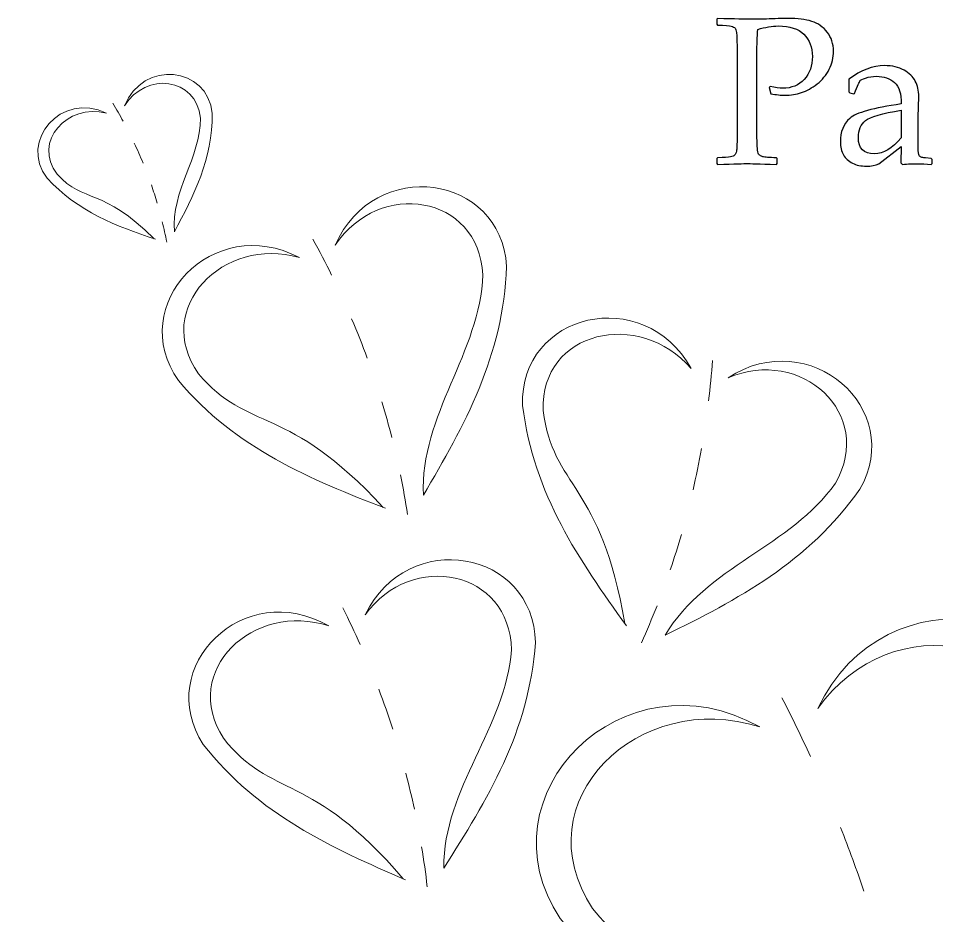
# Model space of a CAD drawing. Header units: millimetres. Extents: x -130 to 142, y -87 to 88.
# Drawn here: x -130.2 to -58.1, y 17.1 to 87.5 of the extents above; entities that cross this region are included whole.
import ezdxf

# ---------------------------------------------------------------- set-up
doc = ezdxf.new("R2010")
doc.units = ezdxf.units.MM
doc.header["$MEASUREMENT"] = 0
doc.layers.add('21', color=7, linetype='Continuous')
doc.layers.add('Ebene 1', color=7, linetype='Continuous')

msp = doc.modelspace()

# ---------------------------------------------------------------- linework, layer by layer
at = {"layer": '21', "color": 250}
for points, knots in [([(-75.2682, 87.5133), (-73.9148, 87.4693), (-73.051, 87.4473), (-72.6823, 87.4473), (-72.6823, 87.4473), (-72.1762, 87.4473), (-71.6095, 87.4611), (-70.9823, 87.4886), (-70.9823, 87.4886), (-70.3138, 87.5106), (-69.9039, 87.5216), (-69.7471, 87.5216), (-69.7471, 87.5216), (-68.9961, 87.5216), (-68.3744, 87.4418), (-67.882, 87.2878), (-67.882, 87.2878), (-67.3896, 87.131), (-66.9825, 86.8449), (-66.6606, 86.4322), (-66.6606, 86.4322), (-66.3388, 86.0196), (-66.1765, 85.5189), (-66.1765, 84.933), (-66.1765, 84.933), (-66.1765, 84.4488), (-66.2893, 83.9812), (-66.5148, 83.53), (-66.5148, 83.53), (-66.7432, 83.0789), (-67.0568, 82.6965), (-67.4584, 82.3774), (-67.4584, 82.3774), (-67.8628, 82.061), (-68.2699, 81.8355), (-68.6853, 81.6979), (-68.6853, 81.6979), (-69.0979, 81.5604), (-69.5271, 81.4916), (-69.9727, 81.4916), (-69.9727, 81.4916), (-70.3056, 81.4916), (-70.6769, 81.5301), (-71.0868, 81.6044), (-71.0868, 81.6044), (-71.0868, 81.6044), (-71.2216, 82.0968), (-71.2216, 82.0968), (-71.2216, 82.0968), (-71.2216, 82.0968), (-71.1501, 82.1766), (-71.1501, 82.1766), (-71.1501, 82.1766), (-70.7485, 82.0858), (-70.4184, 82.039), (-70.168, 82.039), (-70.168, 82.039), (-69.4638, 82.039), (-68.8971, 82.2729), (-68.4707, 82.7378), (-68.4707, 82.7378), (-68.0443, 83.2027), (-67.8298, 83.7969), (-67.8298, 84.5231), (-67.8298, 84.5231), (-67.8298, 85.2521), (-68.0526, 85.8353), (-68.4955, 86.2727), (-68.4955, 86.2727), (-68.9384, 86.7073), (-69.6096, 86.9246), (-70.5064, 86.9246), (-70.5064, 86.9246), (-70.9933, 86.9246), (-71.5325, 86.8339), (-72.1184, 86.6495), (-72.1184, 86.6495), (-72.1652, 86.2369), (-72.1899, 85.2383), (-72.1899, 83.6511), (-72.1899, 83.6511), (-72.1899, 83.6511), (-72.1899, 79.9208), (-72.1899, 79.9208), (-72.1899, 79.9208), (-72.1899, 79.9208), (-72.1817, 78.3501), (-72.1817, 78.3501), (-72.1817, 78.3501), (-72.1762, 77.7421), (-72.1597, 77.3488), (-72.1322, 77.1727), (-72.1322, 77.1727), (-72.1074, 76.9939), (-72.0689, 76.8756), (-72.0166, 76.8178), (-72.0166, 76.8178), (-71.9644, 76.7573), (-71.8681, 76.7078), (-71.7223, 76.6693), (-71.7223, 76.6693), (-71.5765, 76.628), (-71.2189, 76.5978), (-70.6494, 76.5757), (-70.6494, 76.5757), (-70.6494, 76.5757), (-70.5862, 76.529), (-70.5862, 76.529), (-70.5862, 76.529), (-70.5862, 76.529), (-70.5862, 76.1246), (-70.5862, 76.1246), (-70.5862, 76.1246), (-70.5862, 76.1246), (-70.6494, 76.0613), (-70.6494, 76.0613), (-70.6494, 76.0613), (-72.0194, 76.1026), (-72.7924, 76.1246), (-72.9629, 76.1246), (-72.9629, 76.1246), (-73.1473, 76.1246), (-73.9148, 76.1026), (-75.2682, 76.0613), (-75.2682, 76.0613), (-75.2682, 76.0613), (-75.3342, 76.1246), (-75.3342, 76.1246), (-75.3342, 76.1246), (-75.3342, 76.1246), (-75.3342, 76.529), (-75.3342, 76.529), (-75.3342, 76.529), (-75.3342, 76.529), (-75.2682, 76.5757), (-75.2682, 76.5757), (-75.2682, 76.5757), (-74.7675, 76.5978), (-74.4347, 76.6253), (-74.2696, 76.6555), (-74.2696, 76.6555), (-74.1018, 76.6885), (-73.9918, 76.7298), (-73.934, 76.7821), (-73.934, 76.7821), (-73.879, 76.8316), (-73.8322, 76.9416), (-73.7965, 77.1067), (-73.7965, 77.1067), (-73.7635, 77.2745), (-73.7414, 77.6458), (-73.7387, 78.2208), (-73.7387, 78.2208), (-73.7387, 78.2208), (-73.7304, 79.9208), (-73.7304, 79.9208), (-73.7304, 79.9208), (-73.7304, 79.9208), (-73.7304, 83.6511), (-73.7304, 83.6511), (-73.7304, 83.6511), (-73.7304, 83.6511), (-73.7442, 85.2246), (-73.7442, 85.2246), (-73.7442, 85.2246), (-73.7497, 85.8353), (-73.7662, 86.2314), (-73.791, 86.4075), (-73.791, 86.4075), (-73.813, 86.5863), (-73.8515, 86.7046), (-73.9037, 86.7623), (-73.9037, 86.7623), (-73.9533, 86.8228), (-74.0523, 86.8696), (-74.1953, 86.9081), (-74.1953, 86.9081), (-74.3411, 86.9466), (-74.6988, 86.9741), (-75.2682, 86.9962), (-75.2682, 86.9962), (-75.2682, 86.9962), (-75.3342, 87.0539), (-75.3342, 87.0539), (-75.3342, 87.0539), (-75.3342, 87.0539), (-75.3342, 87.4556), (-75.3342, 87.4556), (-75.3342, 87.4556), (-75.3342, 87.4556), (-75.2682, 87.5133), (-75.2682, 87.5133)], [0, 0, 0, 0, 0.0204082, 0.0204082, 0.0204082, 0.0204082, 0.0408163, 0.0408163, 0.0408163, 0.0408163, 0.0612245, 0.0612245, 0.0612245, 0.0612245, 0.0816327, 0.0816327, 0.0816327, 0.0816327, 0.1020408, 0.1020408, 0.1020408, 0.1020408, 0.122449, 0.122449, 0.122449, 0.122449, 0.1428571, 0.1428571, 0.1428571, 0.1428571, 0.1632653, 0.1632653, 0.1632653, 0.1632653, 0.1836735, 0.1836735, 0.1836735, 0.1836735, 0.2040816, 0.2040816, 0.2040816, 0.2040816, 0.2244898, 0.2244898, 0.2244898, 0.2244898, 0.244898, 0.244898, 0.244898, 0.244898, 0.2653061, 0.2653061, 0.2653061, 0.2653061, 0.2857143, 0.2857143, 0.2857143, 0.2857143, 0.3061224, 0.3061224, 0.3061224, 0.3061224, 0.3265306, 0.3265306, 0.3265306, 0.3265306, 0.3469388, 0.3469388, 0.3469388, 0.3469388, 0.3673469, 0.3673469, 0.3673469, 0.3673469, 0.3877551, 0.3877551, 0.3877551, 0.3877551, 0.4081633, 0.4081633, 0.4081633, 0.4081633, 0.4285714, 0.4285714, 0.4285714, 0.4285714, 0.4489796, 0.4489796, 0.4489796, 0.4489796, 0.4693878, 0.4693878, 0.4693878, 0.4693878, 0.4897959, 0.4897959, 0.4897959, 0.4897959, 0.5102041, 0.5102041, 0.5102041, 0.5102041, 0.5306122, 0.5306122, 0.5306122, 0.5306122, 0.5510204, 0.5510204, 0.5510204, 0.5510204, 0.5714286, 0.5714286, 0.5714286, 0.5714286, 0.5918367, 0.5918367, 0.5918367, 0.5918367, 0.6122449, 0.6122449, 0.6122449, 0.6122449, 0.6326531, 0.6326531, 0.6326531, 0.6326531, 0.6530612, 0.6530612, 0.6530612, 0.6530612, 0.6734694, 0.6734694, 0.6734694, 0.6734694, 0.6938776, 0.6938776, 0.6938776, 0.6938776, 0.7142857, 0.7142857, 0.7142857, 0.7142857, 0.7346939, 0.7346939, 0.7346939, 0.7346939, 0.755102, 0.755102, 0.755102, 0.755102, 0.7755102, 0.7755102, 0.7755102, 0.7755102, 0.7959184, 0.7959184, 0.7959184, 0.7959184, 0.8163265, 0.8163265, 0.8163265, 0.8163265, 0.8367347, 0.8367347, 0.8367347, 0.8367347, 0.8571429, 0.8571429, 0.8571429, 0.8571429, 0.877551, 0.877551, 0.877551, 0.877551, 0.8979592, 0.8979592, 0.8979592, 0.8979592, 0.9183673, 0.9183673, 0.9183673, 0.9183673, 0.9387755, 0.9387755, 0.9387755, 0.9387755, 0.9591837, 0.9591837, 0.9591837, 0.9591837, 1, 1, 1, 1]), ([(-64.5892, 81.5879), (-64.5892, 81.5879), (-64.9028, 81.6704), (-64.9028, 81.6704), (-64.9028, 81.6704), (-64.9028, 81.6704), (-64.9688, 81.7502), (-64.9688, 81.7502), (-64.9688, 81.7502), (-64.9688, 81.7502), (-64.9688, 82.7488), (-64.9688, 82.7488), (-64.9688, 82.7488), (-64.0115, 83.4585), (-63.0817, 83.8134), (-62.1794, 83.8134), (-62.1794, 83.8134), (-61.5605, 83.8134), (-61.0488, 83.6978), (-60.6389, 83.4668), (-60.6389, 83.4668), (-60.2318, 83.2357), (-59.9347, 82.9468), (-59.7531, 82.6002), (-59.7531, 82.6002), (-59.5715, 82.2536), (-59.478, 81.8492), (-59.478, 81.3871), (-59.478, 81.3871), (-59.478, 81.3871), (-59.5193, 79.7668), (-59.5193, 79.7668), (-59.5193, 79.7668), (-59.5193, 79.7668), (-59.5193, 77.3653), (-59.5193, 77.3653), (-59.5193, 77.3653), (-59.5193, 77.0379), (-59.4973, 76.8398), (-59.4505, 76.7683), (-59.4505, 76.7683), (-59.4065, 76.6995), (-59.3542, 76.6528), (-59.2937, 76.628), (-59.2937, 76.628), (-59.2359, 76.6033), (-59.1259, 76.584), (-58.9636, 76.5675), (-58.9636, 76.5675), (-58.9636, 76.5675), (-58.5042, 76.529), (-58.5042, 76.529), (-58.5042, 76.529), (-58.5042, 76.529), (-58.4409, 76.4547), (-58.4409, 76.4547), (-58.4409, 76.4547), (-58.4409, 76.4547), (-58.4409, 76.1329), (-58.4409, 76.1329), (-58.4409, 76.1329), (-58.4409, 76.1329), (-58.5042, 76.0668), (-58.5042, 76.0668), (-58.5042, 76.0668), (-58.8976, 76.0998), (-59.2607, 76.1163), (-59.5991, 76.1163), (-59.5991, 76.1163), (-59.9237, 76.1163), (-60.3088, 76.0998), (-60.7599, 76.0668), (-60.7599, 76.0668), (-60.7599, 76.0668), (-60.881, 76.1824), (-60.881, 76.1824), (-60.881, 76.1824), (-60.881, 76.1824), (-60.8507, 77.478), (-60.8507, 77.478), (-60.8507, 77.478), (-60.8507, 77.478), (-62.6058, 76.1081), (-62.6058, 76.1081), (-62.6058, 76.1081), (-62.9029, 75.9843), (-63.2247, 75.9238), (-63.5741, 75.9238), (-63.5741, 75.9238), (-64.0032, 75.9238), (-64.3719, 76.0008), (-64.6827, 76.1576), (-64.6827, 76.1576), (-64.9908, 76.3117), (-65.2274, 76.529), (-65.3897, 76.8096), (-65.3897, 76.8096), (-65.5548, 77.0902), (-65.6373, 77.4285), (-65.6373, 77.8247), (-65.6373, 77.8247), (-65.6373, 78.6142), (-65.3897, 79.2304), (-64.8945, 79.676), (-64.8945, 79.676), (-64.3994, 80.1189), (-63.0514, 80.4958), (-60.8507, 80.8066), (-60.8507, 80.8066), (-60.8507, 81.6016), (-61.0268, 82.1628), (-61.3816, 82.4874), (-61.3816, 82.4874), (-61.7365, 82.812), (-62.2124, 82.9743), (-62.8066, 82.9743), (-62.8066, 82.9743), (-63.1202, 82.9743), (-63.4036, 82.9303), (-63.6594, 82.8368), (-63.6594, 82.8368), (-63.9125, 82.746), (-64.061, 82.6717), (-64.0968, 82.6167), (-64.0968, 82.6167), (-64.1353, 82.559), (-64.2811, 82.2316), (-64.5314, 81.6292), (-64.5314, 81.6292), (-64.5314, 81.6292), (-64.5892, 81.5879), (-64.5892, 81.5879)], [0, 0, 0, 0, 0.0294118, 0.0294118, 0.0294118, 0.0294118, 0.0588235, 0.0588235, 0.0588235, 0.0588235, 0.0882353, 0.0882353, 0.0882353, 0.0882353, 0.1176471, 0.1176471, 0.1176471, 0.1176471, 0.1470588, 0.1470588, 0.1470588, 0.1470588, 0.1764706, 0.1764706, 0.1764706, 0.1764706, 0.2058824, 0.2058824, 0.2058824, 0.2058824, 0.2352941, 0.2352941, 0.2352941, 0.2352941, 0.2647059, 0.2647059, 0.2647059, 0.2647059, 0.2941176, 0.2941176, 0.2941176, 0.2941176, 0.3235294, 0.3235294, 0.3235294, 0.3235294, 0.3529412, 0.3529412, 0.3529412, 0.3529412, 0.3823529, 0.3823529, 0.3823529, 0.3823529, 0.4117647, 0.4117647, 0.4117647, 0.4117647, 0.4411765, 0.4411765, 0.4411765, 0.4411765, 0.4705882, 0.4705882, 0.4705882, 0.4705882, 0.5, 0.5, 0.5, 0.5, 0.5294118, 0.5294118, 0.5294118, 0.5294118, 0.5588235, 0.5588235, 0.5588235, 0.5588235, 0.5882353, 0.5882353, 0.5882353, 0.5882353, 0.6176471, 0.6176471, 0.6176471, 0.6176471, 0.6470588, 0.6470588, 0.6470588, 0.6470588, 0.6764706, 0.6764706, 0.6764706, 0.6764706, 0.7058824, 0.7058824, 0.7058824, 0.7058824, 0.7352941, 0.7352941, 0.7352941, 0.7352941, 0.7647059, 0.7647059, 0.7647059, 0.7647059, 0.7941176, 0.7941176, 0.7941176, 0.7941176, 0.8235294, 0.8235294, 0.8235294, 0.8235294, 0.8529412, 0.8529412, 0.8529412, 0.8529412, 0.8823529, 0.8823529, 0.8823529, 0.8823529, 0.9117647, 0.9117647, 0.9117647, 0.9117647, 0.9411765, 0.9411765, 0.9411765, 0.9411765, 1, 1, 1, 1]), ([(-60.8507, 80.3142), (-62.3527, 80.0639), (-63.2908, 79.7915), (-63.6621, 79.5027), (-63.6621, 79.5027), (-64.0335, 79.2111), (-64.2178, 78.7627), (-64.2178, 78.1548), (-64.2178, 78.1548), (-64.2178, 77.3185), (-63.8024, 76.8976), (-62.9689, 76.8976), (-62.9689, 76.8976), (-62.2537, 76.8976), (-61.5467, 77.313), (-60.8507, 78.1383), (-60.8507, 78.1383), (-60.8507, 78.1383), (-60.8507, 80.3142), (-60.8507, 80.3142)], [0, 0, 0, 0, 0.1666667, 0.1666667, 0.1666667, 0.1666667, 0.3333333, 0.3333333, 0.3333333, 0.3333333, 0.5, 0.5, 0.5, 0.5, 0.6666667, 0.6666667, 0.6666667, 0.6666667, 1, 1, 1, 1])]:
    msp.add_open_spline(points, degree=3, knots=knots, dxfattribs=at)
at = {"layer": '21', "color": 1, "lineweight": 9}
for points in [[(-121.8309, 80.6503), (-120.3927, 84.2905), (-115.2877, 83.7587), (-114.938, 80.0632), (-114.938, 80.0632), (-114.9179, 76.4697), (-116.3876, 73.6082), (-117.9153, 70.7721)], [(-121.8309, 80.6503), (-120.1688, 83.3696), (-116.1765, 82.899), (-115.8733, 79.6952), (-115.8733, 79.6952), (-115.8559, 76.5799), (-118.1745, 73.9861), (-117.9153, 70.7721)], [(-123.2489, 80.0943), (-126.778, 81.7868), (-130.161, 77.9268), (-127.9056, 74.9784), (-127.9056, 74.9784), (-125.4778, 72.3291), (-122.4548, 71.2292), (-119.4065, 70.1874)], [(-123.2489, 80.0943), (-126.3246, 80.8671), (-129.0706, 77.8431), (-127.1153, 75.2871), (-127.1153, 75.2871), (-125.0106, 72.9903), (-123.5342, 74.2651), (-119.5046, 70.2209)], [(-105.2829, 69.7287), (-102.1935, 76.7414), (-92.2462, 75.3142), (-91.842, 68.0576), (-91.842, 68.0576), (-92.075, 61.0258), (-95.1672, 55.5389), (-98.3709, 50.106)], [(-105.2829, 69.7287), (-101.8251, 74.9228), (-94.0502, 73.6997), (-93.6998, 67.4087), (-93.6998, 67.4087), (-93.9018, 61.3125), (-98.6345, 56.4136), (-98.3709, 50.106)], [(-108.0992, 68.7484), (-114.8754, 72.3269), (-121.7864, 65.0315), (-117.5973, 59.0924), (-117.5973, 59.0924), (-113.0483, 53.7251), (-107.2173, 51.3443), (-101.3326, 49.075)], [(-108.0992, 68.7484), (-114.0581, 70.4933), (-119.6596, 64.7853), (-116.0279, 59.6365), (-116.0279, 59.6365), (-112.0842, 54.9834), (-109.0991, 57.3655), (-101.5219, 49.1481)], [(-102.9415, 40.7163), (-99.5911, 47.6082), (-89.7044, 45.8089), (-89.5727, 38.5422), (-89.5727, 38.5422), (-90.0693, 31.524), (-93.3652, 26.157), (-96.7704, 20.8481)], [(-102.9415, 40.7163), (-99.2913, 45.7771), (-91.5677, 44.2631), (-91.4535, 37.9634), (-91.4535, 37.9634), (-91.8841, 31.8791), (-96.7973, 27.1612), (-96.7704, 20.8481)], [(-67.4101, 33.3634), (-62.1417, 44.4611), (-46.2661, 41.7235), (-45.9471, 30.0767), (-45.9471, 30.0767), (-46.6391, 18.8189), (-51.8429, 10.1664), (-57.2227, 1.6055)], [(-105.7926, 39.8423), (-112.4298, 43.6725), (-119.6096, 36.6415), (-115.6462, 30.5495), (-115.6462, 30.5495), (-111.3017, 25.0153), (-105.5642, 22.4174), (-99.7688, 19.929)], [(-105.7926, 39.8423), (-111.6818, 41.8095), (-117.4935, 36.3157), (-114.0575, 31.0343), (-114.0575, 31.0343), (-110.2911, 26.2365), (-107.2187, 28.505), (-99.9552, 20.0091)], [(-67.4102, 33.3634), (-61.6338, 41.5302), (-49.2301, 39.2179), (-48.9536, 29.121), (-48.9536, 29.121), (-49.5534, 19.3612), (-57.3595, 11.7252), (-57.2227, 1.6055)], [(-71.9676, 31.9201), (-82.6641, 37.9615), (-94.0693, 26.5839), (-87.6254, 16.8769), (-87.6254, 16.8769), (-80.5788, 8.07), (-71.3428, 3.9906), (-62.0155, 0.0876)], [(-71.9676, 31.9201), (-81.4375, 34.9861), (-90.6722, 26.0929), (-85.0858, 17.6777), (-85.0858, 17.6777), (-78.9769, 10.0426), (-74.0854, 13.7246), (-62.3155, 0.2132)]]:
    msp.add_open_spline(points, degree=3, knots=[0, 0, 0, 0, 0.3333333, 0.3333333, 0.3333333, 0.3333333, 1, 1, 1, 1], dxfattribs=at)
for points in [[(-122.7417, 80.8584), (-122.4577, 80.3867), (-122.1884, 79.9157), (-121.9333, 79.4452)], [(-121.0605, 77.7238), (-120.8156, 77.2053), (-120.5871, 76.6875), (-120.3743, 76.1702)], [(-119.7227, 74.4516), (-119.5583, 73.9781), (-119.4063, 73.5052), (-119.2662, 73.0327)], [(-118.8635, 71.546), (-118.7346, 71.0211), (-118.6197, 70.4968), (-118.5178, 69.9731)], [(-107.049, 70.2048), (-106.5292, 69.2605), (-106.0381, 68.3185), (-105.5746, 67.3787)], [(-103.9974, 63.9449), (-103.5576, 62.9119), (-103.1498, 61.8814), (-102.7726, 60.8534)], [(-101.628, 57.4417), (-101.3422, 56.5029), (-101.0808, 55.566), (-100.8425, 54.631)], [(-100.1674, 51.692), (-99.9549, 50.6553), (-99.7698, 49.6208), (-99.6102, 48.5884)], [(-104.6884, 41.2583), (-104.2045, 40.2952), (-103.749, 39.3354), (-103.3211, 38.3789)], [(-101.8739, 34.8883), (-101.4731, 33.8396), (-101.1043, 32.7945), (-100.7659, 31.7531)], [(-70.2186, 34.2063), (-69.4285, 32.6696), (-68.6842, 31.1378), (-67.9839, 29.6107)], [(-99.7501, 28.3008), (-99.4997, 27.352), (-99.2736, 26.4059), (-99.0706, 25.4626)], [(-65.6122, 24.0368), (-64.9542, 22.3615), (-64.3474, 20.6917), (-63.7895, 19.0273)], [(-98.5062, 22.5004), (-98.3328, 21.4565), (-98.1865, 20.4158), (-98.0658, 19.3781)]]:
    msp.add_open_spline(points, degree=3, dxfattribs=at)
at = {"layer": 'Ebene 1', "color": 1, "lineweight": 9}
for points in [[(-77.3476, 60.0376), (-81.0659, 66.7381), (-90.8408, 64.4066), (-90.5792, 57.1435), (-90.5792, 57.1435), (-89.7036, 50.1624), (-86.1222, 44.9816), (-82.4348, 39.8647)], [(-77.3476, 60.0376), (-81.3838, 64.7559), (-89.1944, 63.0379), (-88.9676, 56.7412), (-88.9676, 56.7412), (-88.2086, 50.6891), (-84.4068, 51.0522), (-82.5534, 40.0293)], [(-74.4534, 59.3192), (-68.0332, 63.5028), (-60.4835, 56.8705), (-64.1115, 50.5729), (-64.1115, 50.5729), (-68.1503, 44.8119), (-73.7388, 41.9074), (-79.3912, 39.1091)], [(-74.4534, 59.3192), (-68.7187, 61.7786), (-62.8766, 56.5045), (-66.0219, 51.045), (-66.0219, 51.045), (-69.5232, 46.0505), (-76.1642, 44.5351), (-79.3912, 39.1091)]]:
    msp.add_open_spline(points, degree=3, knots=[0, 0, 0, 0, 0.3333333, 0.3333333, 0.3333333, 0.3333333, 1, 1, 1, 1], dxfattribs=at)
for points in [[(-75.6721, 60.6831), (-75.753, 59.6083), (-75.8566, 58.551), (-75.9822, 57.5106)], [(-76.5384, 53.7731), (-76.7348, 52.6677), (-76.9565, 51.5819), (-77.2026, 50.5149)], [(-78.109, 47.0323), (-78.3828, 46.0899), (-78.676, 45.1625), (-78.9875, 44.2493)], [(-80.0286, 41.4192), (-80.4174, 40.435), (-80.8278, 39.4674), (-81.2585, 38.5157)]]:
    msp.add_open_spline(points, degree=3, dxfattribs=at)

doc.saveas('drawing.dxf')
